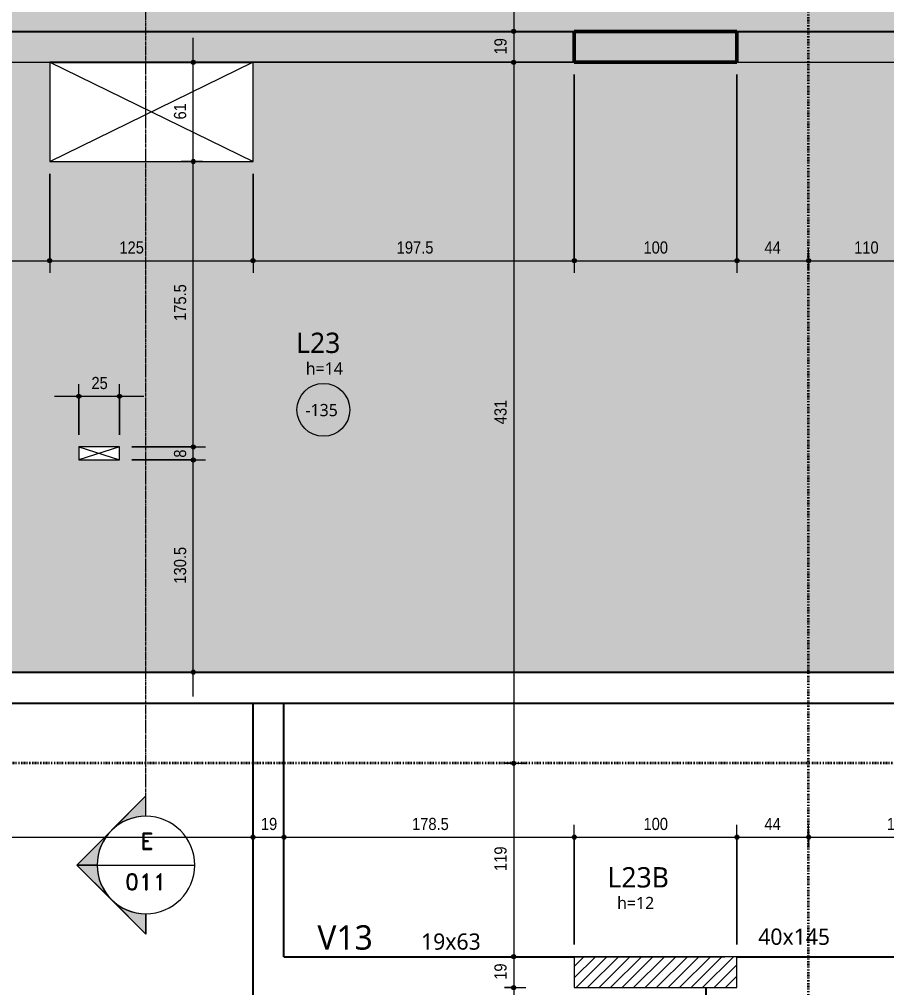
# Model space of a CAD drawing. Header units: centimetres. Extents: x -2136 to 34701, y -1430 to 84208.
# Drawn here: x 521 to 1054, y 86 to 681 of the extents above; entities that cross this region are included whole.
import ezdxf

# ---------------------------------------------------------------- set-up
doc = ezdxf.new("R2010")
doc.units = ezdxf.units.CM
doc.linetypes.add('Centro de 6 mm', pattern=[1.32, 0.6, -0.24, 0.24, -0.24])
doc.linetypes.add('Dash dot', pattern=[1.5875, 0.635, -0.47625, 0, -0.47625])
for name, color, linetype, lineweight in [('A-ANNO-DIMS', 7, 'Continuous', 9), ('A-ANNO-DIMS-50', 7, 'Continuous', 9), ('A-DETL-GENF', 7, 'Continuous', 18), ('A-DETL-THIN', 7, 'Continuous', 18), ('A-FLOR', 7, 'Continuous', 18), ('A-FLOR-IDEN', 7, 'Continuous', 9), ('G-ANNO-SYMB', 7, 'Continuous', 9), ('S-BEAM', 7, 'Continuous', 18), ('S-BEAM-IDEN', 7, 'Continuous', 9), ('S-COLS', 7, 'Continuous', 18), ('S-GRID', 7, 'Continuous', 9)]:
    doc.layers.add(name, color=color, linetype=linetype, lineweight=lineweight)
doc.styles.add('Fira Sans_2', font='FiraSans-Regular.ttf', dxfattribs={"width": 0.9, "height": 7.5})
doc.styles.add('Gadugi', font='gadugi.ttf', dxfattribs={"height": 15})
doc.styles.add('Gadugi_1', font='gadugi.ttf', dxfattribs={"height": 10})
doc.styles.add('Gadugi_3', font='gadugi.ttf', dxfattribs={"height": 7.5})
doc.styles.add('Gadugi_4', font='gadugi.ttf', dxfattribs={"height": 12.5})
doc.styles.add('RomanD', font='romand__.ttf', dxfattribs={"height": 10})
doc.dimstyles.new('PED_R80_1_5mm_ACIMA_As_ESQ__R00', dxfattribs={"dimscale": 30.48, "dimtxt": 10.229846, "dimasz": 0.328084, "dimexe": 0.246063, "dimexo": 0.246063, "dimgap": 0.049213, "dimtad": 1, "dimdec": 1, "dimrnd": 0.5, "dimdsep": 46, "dimtxsty": 'Fira Sans_2', "dimblk1": 'DOTSMALL', "dimblk2": 'DOTSMALL', "dimsah": 1, "dimcen": 0.09, "dimdle": 0.492126, "dimazin": 0, "dimtfac": 1, "dimtdec": 4, "dimtix": 1, "dimtmove": 0, "dimatfit": 3, "dimfxl": 1, "dimtvp": 1, "dimtolj": 1, "dimtzin": 0, "dimarcsym": 2})
doc.dimstyles.new('PED_R80_1_5mm_ACIMA_As_ESQ__R00_2', dxfattribs={"dimscale": 30.48, "dimtxt": 10.229846, "dimasz": 0.328084, "dimexe": 0.246063, "dimexo": 0.246063, "dimgap": 0.049213, "dimtad": 1, "dimdec": 1, "dimrnd": 0.5, "dimdsep": 46, "dimtxsty": 'Fira Sans_2', "dimblk1": 'DOTSMALL', "dimblk2": 'DOTSMALL', "dimsah": 1, "dimcen": 0.09, "dimdle": 0.492126, "dimazin": 0, "dimtfac": 1, "dimtdec": 4, "dimtix": 1, "dimtmove": 2, "dimatfit": 3, "dimfxl": 1, "dimtvp": 1, "dimtolj": 1, "dimtzin": 0, "dimarcsym": 2})
doc.dimstyles.new('PED_R80_1_5mm_ACIMA_As_ESQ__R00_3', dxfattribs={"dimscale": 30.48, "dimtxt": 10.229846, "dimasz": 0.328084, "dimexe": 0.246063, "dimexo": 0.246063, "dimgap": 0.049213, "dimtad": 1, "dimdec": 1, "dimrnd": 0.5, "dimdsep": 46, "dimtxsty": 'Fira Sans_2', "dimblk1": 'DOTSMALL', "dimblk2": 'DOTSMALL', "dimsah": 1, "dimcen": 0.09, "dimdle": 0.492126, "dimazin": 0, "dimtfac": 1, "dimtdec": 4, "dimtix": 1, "dimtmove": 0, "dimatfit": 3, "dimfxl": 1, "dimtvp": 1, "dimtolj": 1, "dimtzin": 0, "dimarcsym": 2})

# ---------------------------------------------------------------- blocks, each defined once
blk = doc.blocks.new('PED_TAG_LAJE_R01 - TÍTULO_ESPESSURA_REBAIXO-2413107-PL K 100 - FORMA DO 5º PAVIMENTO')
at = {"layer": 'A-FLOR-IDEN'}
blk.add_circle((-0.046, -0.667), 0.325, dxfattribs=at)
blk = doc.blocks.new('Corte - M_Cabeça do corte - Preenchida-2060824-PL K 100 - FORMA DO 5º PAVIMENTO')
at = {"layer": 'G-ANNO-SYMB'}
h = blk.add_hatch(color=256, dxfattribs=at)
edge = h.paths.add_edge_path(flags=0)
edge.add_line((-0.6, 0.849), (-0.6, 0.6))
edge.add_arc((-0.6, 0), 0.6, 90, 135)
edge.add_line((-1.024, 0.424), (-0.6, 0.849))
h = blk.add_hatch(color=256, dxfattribs=at)
edge = h.paths.add_edge_path(flags=0)
edge.add_line((-0.6, 0.849), (-0.176, 0.424))
edge.add_arc((-0.6, 0), 0.6, 45, 90)
edge.add_line((-0.6, 0.6), (-0.6, 0.849))
h = blk.add_hatch(color=256, dxfattribs=at)
edge = h.paths.add_edge_path(flags=0)
edge.add_line((-1.449, 0), (-1.024, 0.424))
edge.add_arc((-0.6, 0), 0.6, 135, 180)
edge.add_line((-1.2, 0), (-1.449, 0))
h = blk.add_hatch(color=256, dxfattribs=at)
edge = h.paths.add_edge_path(flags=0)
edge.add_line((0.249, 0), (0, 0))
edge.add_arc((-0.6, 0), 0.6, 360, 405)
edge.add_line((-0.176, 0.424), (0.249, 0))
for p, q in [((-0.6, 0.849), (-1.449, 0)), ((-0.6, 0.849), (-1.024, 0.424)), ((-0.6, 0.849), (0.249, 0)), ((-0.6, 0.6), (-0.6, 0.849)), ((-0.6, 0.849), (-0.6, 0.6)), ((-0.176, 0.424), (-0.6, 0.849)), ((-1.024, 0.424), (-1.449, 0)), ((0.249, 0), (-0.176, 0.424)), ((-1.449, 0), (-1.2, 0)), ((0, 0), (0.249, 0)), ((-1.2, 0), (-1.449, 0)), ((0, 0), (0.249, 0))]:
    blk.add_line(p, q, dxfattribs=at)
for start, end in [(360, 180), (90, 135), (45, 90), (135, 180), (360, 45), (180, 360)]:
    blk.add_arc((-0.6, 0), 0.6, start, end, dxfattribs=at)
blk = doc.blocks.new('DIMBLOCK125-PL K 100 - FORMA DO 5º PAVIMENTO')
at = {"layer": 'A-ANNO-DIMS-50', "true_color": 0x000032}
h = blk.add_hatch(color=178, dxfattribs=at)
edge = h.paths.add_edge_path(flags=0)
edge.add_arc((825.23, 937.75), 1.25, 0, 360)
h = blk.add_hatch(color=178, dxfattribs=at)
edge = h.paths.add_edge_path(flags=0)
edge.add_arc((825.23, 673.75), 1.25, 0, 360)
at = {"layer": 'A-ANNO-DIMS-50', "color": 178, "true_color": 0x000032}
for p, q in [((550, 937.75), (832.73, 937.75)), ((825.23, 937.75), (550, 937.75)), ((825.23, 937.75), (825.23, 673.75)), ((819.5, 673.75), (832.73, 673.75)), ((825.23, 673.75), (819.5, 673.75))]:
    blk.add_line(p, q, dxfattribs=at)
for centre in [(825.23, 937.75), (825.23, 673.75)]:
    blk.add_circle(centre, 1.25, dxfattribs=at)
at = {"layer": 'A-ANNO-DIMS-50', "color": 0, "insert": (813.35, 798.27), "char_height": 7.5, "width": 17.9416, "attachment_point": 1, "rotation": 90, "line_spacing_factor": 1.049215, "style": 'Fira Sans_2'}
blk.add_mtext('264', dxfattribs=at)
blk = doc.blocks.new('_DotSmall')
at = {"color": 0, "linetype": 'ByBlock', "const_width": 0.5}
blk.add_lwpolyline([(-0.0625, 0, 1), (0.0625, 0, 1)], format="xyb", close=True, dxfattribs=at)
blk = doc.blocks.new('DIMBLOCK126-PL K 100 - FORMA DO 5º PAVIMENTO')
at = {"layer": 'A-ANNO-DIMS-50', "true_color": 0x000032}
h = blk.add_hatch(color=178, dxfattribs=at)
edge = h.paths.add_edge_path(flags=0)
edge.add_arc((825.23, 673.75), 1.25, 0, 360)
h = blk.add_hatch(color=178, dxfattribs=at)
edge = h.paths.add_edge_path(flags=0)
edge.add_arc((825.23, 654.75), 1.25, 0, 360)
at = {"layer": 'A-ANNO-DIMS-50', "color": 178, "true_color": 0x000032}
for p, q in [((819.5, 673.75), (832.73, 673.75)), ((825.23, 673.75), (819.5, 673.75)), ((825.23, 673.75), (825.23, 654.75)), ((819.5, 654.75), (832.73, 654.75)), ((825.23, 654.75), (819.5, 654.75))]:
    blk.add_line(p, q, dxfattribs=at)
for centre in [(825.23, 673.75), (825.23, 654.75)]:
    blk.add_circle(centre, 1.25, dxfattribs=at)
at = {"layer": 'A-ANNO-DIMS-50', "color": 0, "insert": (813.35, 659.59), "char_height": 7.5, "width": 11.1741, "attachment_point": 1, "rotation": 90, "line_spacing_factor": 1.049215, "style": 'Fira Sans_2'}
blk.add_mtext('19', dxfattribs=at)
blk = doc.blocks.new('DIMBLOCK127-PL K 100 - FORMA DO 5º PAVIMENTO')
at = {"layer": 'A-ANNO-DIMS-50', "true_color": 0x000032}
h = blk.add_hatch(color=178, dxfattribs=at)
edge = h.paths.add_edge_path(flags=0)
edge.add_arc((825.23, 654.75), 1.25, 0, 360)
h = blk.add_hatch(color=178, dxfattribs=at)
edge = h.paths.add_edge_path(flags=0)
edge.add_arc((825.23, 223.75), 1.25, 0, 360)
at = {"layer": 'A-ANNO-DIMS-50', "color": 178, "true_color": 0x000032}
for p, q in [((819.5, 654.75), (832.73, 654.75)), ((825.23, 654.75), (819.5, 654.75)), ((825.23, 654.75), (825.23, 223.75)), ((819.5, 223.75), (832.73, 223.75)), ((825.23, 223.75), (819.5, 223.75))]:
    blk.add_line(p, q, dxfattribs=at)
for centre in [(825.23, 654.75), (825.23, 223.75)]:
    blk.add_circle(centre, 1.25, dxfattribs=at)
at = {"layer": 'A-ANNO-DIMS-50', "color": 0, "insert": (813.35, 432.17), "char_height": 7.5, "width": 16.9973, "attachment_point": 1, "rotation": 90, "line_spacing_factor": 1.049215, "style": 'Fira Sans_2'}
blk.add_mtext('431', dxfattribs=at)
blk = doc.blocks.new('DIMBLOCK128-PL K 100 - FORMA DO 5º PAVIMENTO')
at = {"layer": 'A-ANNO-DIMS-50', "true_color": 0x000032}
h = blk.add_hatch(color=178, dxfattribs=at)
edge = h.paths.add_edge_path(flags=0)
edge.add_arc((825.23, 223.75), 1.25, 0, 360)
h = blk.add_hatch(color=178, dxfattribs=at)
edge = h.paths.add_edge_path(flags=0)
edge.add_arc((825.23, 104.75), 1.25, 0, 360)
at = {"layer": 'A-ANNO-DIMS-50', "color": 178, "true_color": 0x000032}
for p, q in [((819.5, 223.75), (832.73, 223.75)), ((825.23, 223.75), (819.5, 223.75)), ((825.23, 223.75), (825.23, 104.75)), ((955, 104.75), (817.73, 104.75)), ((825.23, 104.75), (955, 104.75))]:
    blk.add_line(p, q, dxfattribs=at)
for centre in [(825.23, 223.75), (825.23, 104.75)]:
    blk.add_circle(centre, 1.25, dxfattribs=at)
at = {"layer": 'A-ANNO-DIMS-50', "color": 0, "insert": (813.35, 157.5), "char_height": 7.5, "width": 16.2104, "attachment_point": 1, "rotation": 90, "line_spacing_factor": 1.049215, "style": 'Fira Sans_2'}
blk.add_mtext('119', dxfattribs=at)
blk = doc.blocks.new('DIMBLOCK129-PL K 100 - FORMA DO 5º PAVIMENTO')
at = {"layer": 'A-ANNO-DIMS-50', "true_color": 0x000032}
h = blk.add_hatch(color=178, dxfattribs=at)
edge = h.paths.add_edge_path(flags=0)
edge.add_arc((825.23, 104.75), 1.25, 0, 360)
h = blk.add_hatch(color=178, dxfattribs=at)
edge = h.paths.add_edge_path(flags=0)
edge.add_arc((825.23, 85.75), 1.25, 0, 360)
at = {"layer": 'A-ANNO-DIMS-50', "color": 178, "true_color": 0x000032}
for p, q in [((955, 104.75), (817.73, 104.75)), ((825.23, 104.75), (825.23, 85.75)), ((825.23, 104.75), (955, 104.75)), ((819.5, 85.75), (832.73, 85.75)), ((825.23, 85.75), (819.5, 85.75))]:
    blk.add_line(p, q, dxfattribs=at)
for centre in [(825.23, 104.75), (825.23, 85.75)]:
    blk.add_circle(centre, 1.25, dxfattribs=at)
at = {"layer": 'A-ANNO-DIMS-50', "color": 0, "insert": (813.35, 90.59), "char_height": 7.5, "width": 11.1741, "attachment_point": 1, "rotation": 90, "line_spacing_factor": 1.049215, "style": 'Fira Sans_2'}
blk.add_mtext('19', dxfattribs=at)
blk = doc.blocks.new('DIMBLOCK130-PL K 100 - FORMA DO 5º PAVIMENTO')
at = {"layer": 'A-ANNO-DIMS-50', "true_color": 0x000032}
h = blk.add_hatch(color=178, dxfattribs=at)
edge = h.paths.add_edge_path(flags=0)
edge.add_arc((825.23, 85.75), 1.25, 0, 360)
h = blk.add_hatch(color=178, dxfattribs=at)
edge = h.paths.add_edge_path(flags=0)
edge.add_arc((825.23, 64.75), 1.25, 0, 360)
at = {"layer": 'A-ANNO-DIMS-50', "color": 178, "true_color": 0x000032}
for p, q in [((819.5, 85.75), (832.73, 85.75)), ((825.23, 85.75), (819.5, 85.75)), ((825.23, 85.75), (825.23, 64.75)), ((976, 64.75), (817.73, 64.75)), ((825.23, 64.75), (976, 64.75))]:
    blk.add_line(p, q, dxfattribs=at)
for centre in [(825.23, 85.75), (825.23, 64.75)]:
    blk.add_circle(centre, 1.25, dxfattribs=at)
at = {"layer": 'A-ANNO-DIMS-50', "color": 0, "insert": (813.35, 70.79), "char_height": 7.5, "width": 10.702, "attachment_point": 1, "rotation": 90, "line_spacing_factor": 1.049215, "style": 'Fira Sans_2'}
blk.add_mtext('21', dxfattribs=at)
blk = doc.blocks.new('DIMBLOCK374-PL K 100 - FORMA DO 5º PAVIMENTO')
at = {"layer": 'A-ANNO-DIMS-50', "true_color": 0x000032}
h = blk.add_hatch(color=178, dxfattribs=at)
edge = h.paths.add_edge_path(flags=0)
edge.add_arc((295, 178.28), 1.25, 0, 360)
h = blk.add_hatch(color=178, dxfattribs=at)
edge = h.paths.add_edge_path(flags=0)
edge.add_arc((665, 178.28), 1.25, 0, 360)
at = {"layer": 'A-ANNO-DIMS-50', "color": 178, "true_color": 0x000032}
for p, q in [((295, 172.55), (295, 185.78)), ((665, 172.55), (665, 185.78)), ((295, 178.28), (665, 178.28)), ((295, 178.28), (295, 172.55)), ((665, 178.28), (665, 172.55))]:
    blk.add_line(p, q, dxfattribs=at)
for centre in [(295, 178.28), (665, 178.28)]:
    blk.add_circle(centre, 1.25, dxfattribs=at)
at = {"layer": 'A-ANNO-DIMS-50', "color": 0, "insert": (472.72, 190.16), "char_height": 7.5, "width": 17.4694, "attachment_point": 1, "line_spacing_factor": 1.049215, "style": 'Fira Sans_2'}
blk.add_mtext('370', dxfattribs=at)
blk = doc.blocks.new('DIMBLOCK375-PL K 100 - FORMA DO 5º PAVIMENTO')
at = {"layer": 'A-ANNO-DIMS-50', "true_color": 0x000032}
h = blk.add_hatch(color=178, dxfattribs=at)
edge = h.paths.add_edge_path(flags=0)
edge.add_arc((665, 178.28), 1.25, 0, 360)
h = blk.add_hatch(color=178, dxfattribs=at)
edge = h.paths.add_edge_path(flags=0)
edge.add_arc((684, 178.28), 1.25, 0, 360)
at = {"layer": 'A-ANNO-DIMS-50', "color": 178, "true_color": 0x000032}
for p, q in [((665, 172.55), (665, 185.78)), ((684, 172.55), (684, 185.78)), ((665, 178.28), (684, 178.28)), ((665, 178.28), (665, 172.55)), ((684, 178.28), (684, 172.55))]:
    blk.add_line(p, q, dxfattribs=at)
for centre in [(665, 178.28), (684, 178.28)]:
    blk.add_circle(centre, 1.25, dxfattribs=at)
at = {"layer": 'A-ANNO-DIMS-50', "color": 0, "insert": (669.84, 190.16), "char_height": 7.5, "width": 11.1741, "attachment_point": 1, "line_spacing_factor": 1.049215, "style": 'Fira Sans_2'}
blk.add_mtext('19', dxfattribs=at)
blk = doc.blocks.new('DIMBLOCK376-PL K 100 - FORMA DO 5º PAVIMENTO')
at = {"layer": 'A-ANNO-DIMS-50', "true_color": 0x000032}
h = blk.add_hatch(color=178, dxfattribs=at)
edge = h.paths.add_edge_path(flags=0)
edge.add_arc((684, 178.28), 1.25, 0, 360)
h = blk.add_hatch(color=178, dxfattribs=at)
edge = h.paths.add_edge_path(flags=0)
edge.add_arc((862.5, 178.28), 1.25, 0, 360)
at = {"layer": 'A-ANNO-DIMS-50', "color": 178, "true_color": 0x000032}
for p, q in [((684, 172.55), (684, 185.78)), ((862.5, 112.25), (862.5, 185.78)), ((684, 178.28), (862.5, 178.28)), ((684, 178.28), (684, 172.55)), ((862.5, 178.28), (862.5, 112.25))]:
    blk.add_line(p, q, dxfattribs=at)
for centre in [(684, 178.28), (862.5, 178.28)]:
    blk.add_circle(centre, 1.25, dxfattribs=at)
at = {"layer": 'A-ANNO-DIMS-50', "color": 0, "insert": (762.76, 190.16), "char_height": 7.5, "width": 25.1812, "attachment_point": 1, "line_spacing_factor": 1.049215, "style": 'Fira Sans_2'}
blk.add_mtext('178.5', dxfattribs=at)
blk = doc.blocks.new('DIMBLOCK377-PL K 100 - FORMA DO 5º PAVIMENTO')
at = {"layer": 'A-ANNO-DIMS-50', "true_color": 0x000032}
h = blk.add_hatch(color=178, dxfattribs=at)
edge = h.paths.add_edge_path(flags=0)
edge.add_arc((862.5, 178.28), 1.25, 0, 360)
h = blk.add_hatch(color=178, dxfattribs=at)
edge = h.paths.add_edge_path(flags=0)
edge.add_arc((962.5, 178.28), 1.25, 0, 360)
at = {"layer": 'A-ANNO-DIMS-50', "color": 178, "true_color": 0x000032}
for p, q in [((862.5, 112.25), (862.5, 185.78)), ((962.5, 112.25), (962.5, 185.78)), ((862.5, 178.28), (962.5, 178.28)), ((862.5, 178.28), (862.5, 112.25)), ((962.5, 178.28), (962.5, 112.25))]:
    blk.add_line(p, q, dxfattribs=at)
for centre in [(862.5, 178.28), (962.5, 178.28)]:
    blk.add_circle(centre, 1.25, dxfattribs=at)
at = {"layer": 'A-ANNO-DIMS-50', "color": 0, "insert": (905.02, 190.16), "char_height": 7.5, "width": 17.9416, "attachment_point": 1, "line_spacing_factor": 1.049215, "style": 'Fira Sans_2'}
blk.add_mtext('100', dxfattribs=at)
blk = doc.blocks.new('DIMBLOCK378-PL K 100 - FORMA DO 5º PAVIMENTO')
at = {"layer": 'A-ANNO-DIMS-50', "true_color": 0x000032}
h = blk.add_hatch(color=178, dxfattribs=at)
edge = h.paths.add_edge_path(flags=0)
edge.add_arc((962.5, 178.28), 1.25, 0, 360)
h = blk.add_hatch(color=178, dxfattribs=at)
edge = h.paths.add_edge_path(flags=0)
edge.add_arc((1006.5, 178.28), 1.25, 0, 360)
at = {"layer": 'A-ANNO-DIMS-50', "color": 178, "true_color": 0x000032}
for p, q in [((962.5, 112.25), (962.5, 185.78)), ((1006.5, 172.55), (1006.5, 185.78)), ((962.5, 178.28), (1006.5, 178.28)), ((962.5, 178.28), (962.5, 112.25)), ((1006.5, 178.28), (1006.5, 172.55))]:
    blk.add_line(p, q, dxfattribs=at)
for centre in [(962.5, 178.28), (1006.5, 178.28)]:
    blk.add_circle(centre, 1.25, dxfattribs=at)
at = {"layer": 'A-ANNO-DIMS-50', "color": 0, "insert": (979.39, 190.16), "char_height": 7.5, "width": 12.2758, "attachment_point": 1, "line_spacing_factor": 1.049215, "style": 'Fira Sans_2'}
blk.add_mtext('44', dxfattribs=at)
blk = doc.blocks.new('DIMBLOCK379-PL K 100 - FORMA DO 5º PAVIMENTO')
at = {"layer": 'A-ANNO-DIMS-50', "true_color": 0x000032}
h = blk.add_hatch(color=178, dxfattribs=at)
edge = h.paths.add_edge_path(flags=0)
edge.add_arc((1006.5, 178.28), 1.25, 0, 360)
h = blk.add_hatch(color=178, dxfattribs=at)
edge = h.paths.add_edge_path(flags=0)
edge.add_arc((1116.5, 178.28), 1.25, 0, 360)
at = {"layer": 'A-ANNO-DIMS-50', "color": 178, "true_color": 0x000032}
for p, q in [((1006.5, 172.55), (1006.5, 185.78)), ((1116.5, 172.55), (1116.5, 185.78)), ((1006.5, 178.28), (1116.5, 178.28)), ((1006.5, 178.28), (1006.5, 172.55)), ((1116.5, 178.28), (1116.5, 172.55))]:
    blk.add_line(p, q, dxfattribs=at)
for centre in [(1006.5, 178.28), (1116.5, 178.28)]:
    blk.add_circle(centre, 1.25, dxfattribs=at)
at = {"layer": 'A-ANNO-DIMS-50', "color": 0, "insert": (1054.61, 190.16), "char_height": 7.5, "width": 16.5251, "attachment_point": 1, "line_spacing_factor": 1.049215, "style": 'Fira Sans_2'}
blk.add_mtext('110', dxfattribs=at)
blk = doc.blocks.new('DIMBLOCK399-PL K 100 - FORMA DO 5º PAVIMENTO')
at = {"layer": 'A-ANNO-DIMS-50', "true_color": 0x000032}
h = blk.add_hatch(color=178, dxfattribs=at)
edge = h.paths.add_edge_path(flags=0)
edge.add_arc((330, 532.76), 1.25, 0, 360)
h = blk.add_hatch(color=178, dxfattribs=at)
edge = h.paths.add_edge_path(flags=0)
edge.add_arc((540, 532.76), 1.25, 0, 360)
at = {"layer": 'A-ANNO-DIMS-50', "color": 178, "true_color": 0x000032}
for p, q in [((540, 586.25), (540, 525.26)), ((540, 532.76), (540, 586.25)), ((330, 527.02), (330, 540.26)), ((315, 532.76), (540, 532.76)), ((330, 532.76), (330, 527.02))]:
    blk.add_line(p, q, dxfattribs=at)
for centre in [(330, 532.76), (540, 532.76)]:
    blk.add_circle(centre, 1.25, dxfattribs=at)
at = {"layer": 'A-ANNO-DIMS-50', "color": 0, "insert": (427.85, 529.09), "char_height": 7.5, "width": 17.1547, "attachment_point": 1, "line_spacing_factor": 1.049215, "style": 'Fira Sans_2'}
blk.add_mtext('210', dxfattribs=at)
blk = doc.blocks.new('DIMBLOCK400-PL K 100 - FORMA DO 5º PAVIMENTO')
at = {"layer": 'A-ANNO-DIMS-50', "true_color": 0x000032}
h = blk.add_hatch(color=178, dxfattribs=at)
edge = h.paths.add_edge_path(flags=0)
edge.add_arc((540, 532.76), 1.25, 0, 360)
h = blk.add_hatch(color=178, dxfattribs=at)
edge = h.paths.add_edge_path(flags=0)
edge.add_arc((665, 532.76), 1.25, 0, 360)
at = {"layer": 'A-ANNO-DIMS-50', "color": 178, "true_color": 0x000032}
for p, q in [((540, 586.25), (540, 525.26)), ((540, 532.76), (540, 586.25)), ((665, 586.25), (665, 525.26)), ((665, 532.76), (665, 586.25)), ((540, 532.76), (665, 532.76))]:
    blk.add_line(p, q, dxfattribs=at)
for centre in [(540, 532.76), (665, 532.76)]:
    blk.add_circle(centre, 1.25, dxfattribs=at)
at = {"layer": 'A-ANNO-DIMS-50', "color": 0, "insert": (582.87, 544.64), "char_height": 7.5, "width": 16.5251, "attachment_point": 1, "line_spacing_factor": 1.049215, "style": 'Fira Sans_2'}
blk.add_mtext('125', dxfattribs=at)
blk = doc.blocks.new('DIMBLOCK401-PL K 100 - FORMA DO 5º PAVIMENTO')
at = {"layer": 'A-ANNO-DIMS-50', "true_color": 0x000032}
h = blk.add_hatch(color=178, dxfattribs=at)
edge = h.paths.add_edge_path(flags=0)
edge.add_arc((665, 532.76), 1.25, 0, 360)
h = blk.add_hatch(color=178, dxfattribs=at)
edge = h.paths.add_edge_path(flags=0)
edge.add_arc((862.5, 532.76), 1.25, 0, 360)
at = {"layer": 'A-ANNO-DIMS-50', "color": 178, "true_color": 0x000032}
for p, q in [((862.5, 647.25), (862.5, 525.26)), ((862.5, 532.76), (862.5, 647.25)), ((665, 586.25), (665, 525.26)), ((665, 532.76), (665, 586.25)), ((665, 532.76), (862.5, 532.76))]:
    blk.add_line(p, q, dxfattribs=at)
for centre in [(665, 532.76), (862.5, 532.76)]:
    blk.add_circle(centre, 1.25, dxfattribs=at)
at = {"layer": 'A-ANNO-DIMS-50', "color": 0, "insert": (753.32, 544.64), "char_height": 7.5, "width": 25.0238, "attachment_point": 1, "line_spacing_factor": 1.049215, "style": 'Fira Sans_2'}
blk.add_mtext('197.5', dxfattribs=at)
blk = doc.blocks.new('DIMBLOCK402-PL K 100 - FORMA DO 5º PAVIMENTO')
at = {"layer": 'A-ANNO-DIMS-50', "true_color": 0x000032}
h = blk.add_hatch(color=178, dxfattribs=at)
edge = h.paths.add_edge_path(flags=0)
edge.add_arc((862.5, 532.76), 1.25, 0, 360)
h = blk.add_hatch(color=178, dxfattribs=at)
edge = h.paths.add_edge_path(flags=0)
edge.add_arc((962.5, 532.76), 1.25, 0, 360)
at = {"layer": 'A-ANNO-DIMS-50', "color": 178, "true_color": 0x000032}
for p, q in [((862.5, 647.25), (862.5, 525.26)), ((862.5, 532.76), (862.5, 647.25)), ((962.5, 647.25), (962.5, 525.26)), ((962.5, 532.76), (962.5, 647.25)), ((862.5, 532.76), (962.5, 532.76))]:
    blk.add_line(p, q, dxfattribs=at)
for centre in [(862.5, 532.76), (962.5, 532.76)]:
    blk.add_circle(centre, 1.25, dxfattribs=at)
at = {"layer": 'A-ANNO-DIMS-50', "color": 0, "insert": (905.02, 544.64), "char_height": 7.5, "width": 17.9416, "attachment_point": 1, "line_spacing_factor": 1.049215, "style": 'Fira Sans_2'}
blk.add_mtext('100', dxfattribs=at)
blk = doc.blocks.new('DIMBLOCK403-PL K 100 - FORMA DO 5º PAVIMENTO')
at = {"layer": 'A-ANNO-DIMS-50', "true_color": 0x000032}
h = blk.add_hatch(color=178, dxfattribs=at)
edge = h.paths.add_edge_path(flags=0)
edge.add_arc((962.5, 532.76), 1.25, 0, 360)
h = blk.add_hatch(color=178, dxfattribs=at)
edge = h.paths.add_edge_path(flags=0)
edge.add_arc((1006.5, 532.76), 1.25, 0, 360)
at = {"layer": 'A-ANNO-DIMS-50', "color": 178, "true_color": 0x000032}
for p, q in [((962.5, 647.25), (962.5, 525.26)), ((962.5, 532.76), (962.5, 647.25)), ((1006.5, 527.02), (1006.5, 540.26)), ((962.5, 532.76), (1006.5, 532.76)), ((1006.5, 532.76), (1006.5, 527.02))]:
    blk.add_line(p, q, dxfattribs=at)
for centre in [(962.5, 532.76), (1006.5, 532.76)]:
    blk.add_circle(centre, 1.25, dxfattribs=at)
at = {"layer": 'A-ANNO-DIMS-50', "color": 0, "insert": (979.39, 544.64), "char_height": 7.5, "width": 12.2758, "attachment_point": 1, "line_spacing_factor": 1.049215, "style": 'Fira Sans_2'}
blk.add_mtext('44', dxfattribs=at)
blk = doc.blocks.new('DIMBLOCK404-PL K 100 - FORMA DO 5º PAVIMENTO')
at = {"layer": 'A-ANNO-DIMS-50', "true_color": 0x000032}
h = blk.add_hatch(color=178, dxfattribs=at)
edge = h.paths.add_edge_path(flags=0)
edge.add_arc((1006.5, 532.76), 1.25, 0, 360)
h = blk.add_hatch(color=178, dxfattribs=at)
edge = h.paths.add_edge_path(flags=0)
edge.add_arc((1116.5, 532.76), 1.25, 0, 360)
at = {"layer": 'A-ANNO-DIMS-50', "color": 178, "true_color": 0x000032}
for p, q in [((1006.5, 527.02), (1006.5, 540.26)), ((1116.5, 527.02), (1116.5, 540.26)), ((1006.5, 532.76), (1116.5, 532.76)), ((1006.5, 532.76), (1006.5, 527.02)), ((1116.5, 532.76), (1116.5, 527.02))]:
    blk.add_line(p, q, dxfattribs=at)
for centre in [(1006.5, 532.76), (1116.5, 532.76)]:
    blk.add_circle(centre, 1.25, dxfattribs=at)
at = {"layer": 'A-ANNO-DIMS-50', "color": 0, "insert": (1034.53, 544.64), "char_height": 7.5, "width": 16.5251, "attachment_point": 1, "line_spacing_factor": 1.049215, "style": 'Fira Sans_2'}
blk.add_mtext('110', dxfattribs=at)
blk = doc.blocks.new('DIMBLOCK486-PL K 100 - FORMA DO 5º PAVIMENTO')
at = {"layer": 'A-ANNO-DIMS-50', "true_color": 0x000032}
h = blk.add_hatch(color=178, dxfattribs=at)
edge = h.paths.add_edge_path(flags=0)
edge.add_arc((628.28, 410.27), 1.25, 0, 360)
h = blk.add_hatch(color=178, dxfattribs=at)
edge = h.paths.add_edge_path(flags=0)
edge.add_arc((628.28, 279.75), 1.25, 0, 360)
at = {"layer": 'A-ANNO-DIMS-50', "color": 178, "true_color": 0x000032}
for p, q in [((590.44, 410.27), (635.78, 410.27)), ((628.28, 410.27), (590.44, 410.27)), ((628.28, 264.75), (628.28, 410.27)), ((634.02, 279.75), (620.78, 279.75)), ((628.28, 279.75), (634.02, 279.75))]:
    blk.add_line(p, q, dxfattribs=at)
for centre in [(628.28, 410.27), (628.28, 279.75)]:
    blk.add_circle(centre, 1.25, dxfattribs=at)
at = {"layer": 'A-ANNO-DIMS-50', "color": 0, "insert": (616.4, 334.19), "char_height": 7.5, "width": 25.9681, "attachment_point": 1, "rotation": 90, "line_spacing_factor": 1.049215, "style": 'Fira Sans_2'}
blk.add_mtext('130.5', dxfattribs=at)
blk = doc.blocks.new('DIMBLOCK487-PL K 100 - FORMA DO 5º PAVIMENTO')
at = {"layer": 'A-ANNO-DIMS-50', "true_color": 0x000032}
h = blk.add_hatch(color=178, dxfattribs=at)
edge = h.paths.add_edge_path(flags=0)
edge.add_arc((628.28, 418.27), 1.25, 0, 360)
h = blk.add_hatch(color=178, dxfattribs=at)
edge = h.paths.add_edge_path(flags=0)
edge.add_arc((628.28, 410.27), 1.25, 0, 360)
at = {"layer": 'A-ANNO-DIMS-50', "color": 178, "true_color": 0x000032}
for p, q in [((590.44, 418.27), (635.78, 418.27)), ((628.28, 418.27), (590.44, 418.27)), ((628.28, 410.27), (628.28, 418.27)), ((590.44, 410.27), (635.78, 410.27)), ((628.28, 410.27), (590.44, 410.27))]:
    blk.add_line(p, q, dxfattribs=at)
for centre in [(628.28, 418.27), (628.28, 410.27)]:
    blk.add_circle(centre, 1.25, dxfattribs=at)
at = {"layer": 'A-ANNO-DIMS-50', "color": 0, "insert": (616.4, 411.64), "char_height": 7.5, "width": 6.2953, "attachment_point": 1, "rotation": 90, "line_spacing_factor": 1.049215, "style": 'Fira Sans_2'}
blk.add_mtext('8', dxfattribs=at)
blk = doc.blocks.new('DIMBLOCK488-PL K 100 - FORMA DO 5º PAVIMENTO')
at = {"layer": 'A-ANNO-DIMS-50', "true_color": 0x000032}
h = blk.add_hatch(color=178, dxfattribs=at)
edge = h.paths.add_edge_path(flags=0)
edge.add_arc((628.28, 593.75), 1.25, 0, 360)
h = blk.add_hatch(color=178, dxfattribs=at)
edge = h.paths.add_edge_path(flags=0)
edge.add_arc((628.28, 418.27), 1.25, 0, 360)
at = {"layer": 'A-ANNO-DIMS-50', "color": 178, "true_color": 0x000032}
for p, q in [((634.02, 593.75), (620.78, 593.75)), ((628.28, 418.27), (628.28, 593.75)), ((628.28, 593.75), (634.02, 593.75)), ((590.44, 418.27), (635.78, 418.27)), ((628.28, 418.27), (590.44, 418.27))]:
    blk.add_line(p, q, dxfattribs=at)
for centre in [(628.28, 593.75), (628.28, 418.27)]:
    blk.add_circle(centre, 1.25, dxfattribs=at)
at = {"layer": 'A-ANNO-DIMS-50', "color": 0, "insert": (616.4, 495.72), "char_height": 7.5, "width": 24.709, "attachment_point": 1, "rotation": 90, "line_spacing_factor": 1.049215, "style": 'Fira Sans_2'}
blk.add_mtext('175.5', dxfattribs=at)
blk = doc.blocks.new('DIMBLOCK489-PL K 100 - FORMA DO 5º PAVIMENTO')
at = {"layer": 'A-ANNO-DIMS-50', "true_color": 0x000032}
h = blk.add_hatch(color=178, dxfattribs=at)
edge = h.paths.add_edge_path(flags=0)
edge.add_arc((628.28, 654.75), 1.25, 0, 360)
h = blk.add_hatch(color=178, dxfattribs=at)
edge = h.paths.add_edge_path(flags=0)
edge.add_arc((628.28, 593.75), 1.25, 0, 360)
at = {"layer": 'A-ANNO-DIMS-50', "color": 178, "true_color": 0x000032}
for p, q in [((628.28, 593.75), (628.28, 669.75)), ((955, 654.75), (620.78, 654.75)), ((628.28, 654.75), (955, 654.75)), ((634.02, 593.75), (620.78, 593.75)), ((628.28, 593.75), (634.02, 593.75))]:
    blk.add_line(p, q, dxfattribs=at)
for centre in [(628.28, 654.75), (628.28, 593.75)]:
    blk.add_circle(centre, 1.25, dxfattribs=at)
at = {"layer": 'A-ANNO-DIMS-50', "color": 0, "insert": (616.4, 619.6), "char_height": 7.5, "width": 11.1741, "attachment_point": 1, "rotation": 90, "line_spacing_factor": 1.049215, "style": 'Fira Sans_2'}
blk.add_mtext('61', dxfattribs=at)
blk = doc.blocks.new('DIMBLOCK490-PL K 100 - FORMA DO 5º PAVIMENTO')
at = {"layer": 'A-ANNO-DIMS-50', "true_color": 0x000032}
h = blk.add_hatch(color=178, dxfattribs=at)
edge = h.paths.add_edge_path(flags=0)
edge.add_arc((557.94, 449.43), 1.25, 0, 360)
h = blk.add_hatch(color=178, dxfattribs=at)
edge = h.paths.add_edge_path(flags=0)
edge.add_arc((582.94, 449.43), 1.25, 0, 360)
at = {"layer": 'A-ANNO-DIMS-50', "color": 178, "true_color": 0x000032}
for p, q in [((557.94, 425.77), (557.94, 456.93)), ((582.94, 425.77), (582.94, 456.93)), ((542.94, 449.43), (597.94, 449.43)), ((557.94, 449.43), (557.94, 425.77)), ((582.94, 449.43), (582.94, 425.77))]:
    blk.add_line(p, q, dxfattribs=at)
for centre in [(557.94, 449.43), (582.94, 449.43)]:
    blk.add_circle(centre, 1.25, dxfattribs=at)
at = {"layer": 'A-ANNO-DIMS-50', "color": 0, "insert": (565.66, 461.31), "char_height": 7.5, "width": 11.4889, "attachment_point": 1, "line_spacing_factor": 1.049215, "style": 'Fira Sans_2'}
blk.add_mtext('25', dxfattribs=at)

msp = doc.modelspace()

# ---------------------------------------------------------------- hatches: boundary and pattern name
at = {"layer": 'A-DETL-GENF', "true_color": 0x808080}
h = msp.add_hatch(dxfattribs=at)
h.set_pattern_fill('FP_1', color=8, style=0, pattern_type=2)
h.set_pattern_definition([(45, (0, 0), (-3.535534, 3.535534), [])])
h.paths.add_polyline_path([(862.5, 85.75), (962.5, 85.75), (962.5, 104.75), (862.5, 104.75)], flags=0)
at = {"layer": 'A-FLOR', "true_color": 0xfcd5b4}
h = msp.add_hatch(color=254, dxfattribs=at)
h.paths.add_polyline_path([(1076.55, 673.75), (1116.5, 673.75), (1116.5, 684.75), (1276.5, 684.75), (1276.5, 679.75), (1711.5, 679.75), (1711.5, 673.75), (1788.5, 673.75), (1788.5, 827.75), (1739.48, 827.75), (1739.19, 822.54), (1737.38, 811.51), (1734.37, 800.66), (1730.2, 790.2), (1724.92, 780.25), (1718.61, 770.93), (1711.31, 762.34), (1703.14, 754.6), (1693.94, 747.65), (1684.53, 741.98), (1674.31, 737.25), (1663.63, 733.66), (1652.64, 731.24), (1641.04, 730.02), (1630.18, 730.02), (1618.99, 731.24), (1607.99, 733.66), (1597.32, 737.25), (1587.1, 741.98), (1577.45, 747.79), (1568.48, 754.6), (1560.31, 762.34), (1553.02, 770.93), (1546.7, 780.25), (1541.42, 790.2), (1537.26, 800.66), (1534.24, 811.51), (1532.42, 822.62), (1532.14, 827.75), (-506.82, 827.75), (-513.31, 821.01), (-524.39, 811.3), (-536.25, 802.56), (-548.81, 794.86), (-561.98, 788.25), (-575.66, 782.77), (-589.76, 778.47), (-604.16, 775.38), (-618.78, 773.52), (-633.5, 772.91), (-648.22, 773.54), (-662.84, 775.41), (-677.24, 778.51), (-691.33, 782.83), (-705, 788.31), (-718.56, 795.18), (-730.72, 802.65), (-742.57, 811.4), (-753.65, 821.12), (-760.02, 827.75), (-1787.5, 827.75), (-1787.5, 673.75), (-1662, 673.75), (-1662, 679.75), (-1383.5, 679.75), (-1383.5, 684.75), (-1115.5, 684.75), (-1115.5, 673.75), (962.5, 673.75)], flags=0)
h.paths.add_polyline_path([(1630.58, 744.02), (1641.44, 744.06), (1651.44, 745.23), (1661.62, 747.65), (1671.46, 751.23), (1680.81, 755.92), (1689.56, 761.67), (1697.57, 768.4), (1704.76, 776.01), (1711.01, 784.41), (1716.24, 793.47), (1720.38, 803.08), (1723.39, 813.11), (1725.2, 823.42), (1725.46, 827.75), (1546.17, 827.75), (1546.42, 823.42), (1548.24, 813.11), (1551.4, 802.71), (1555.38, 793.47), (1560.62, 784.41), (1566.87, 776.01), (1574.13, 768.34), (1582.07, 761.67), (1590.81, 755.92), (1600.16, 751.23), (1610, 747.65), (1620.18, 745.23), (1630.18, 744.06)], flags=0)
h.paths.add_polyline_path([(-633.42, 786.91), (-619.47, 787.51), (-605.63, 789.34), (-592.01, 792.36), (-578.7, 796.55), (-565.8, 801.9), (-553.42, 808.34), (-541.5, 815.95), (-530.57, 824.34), (-526.85, 827.75), (-739.93, 827.69), (-736.26, 824.34), (-725.19, 815.84), (-713.42, 808.34), (-701.04, 801.9), (-688.14, 796.55), (-674.83, 792.36), (-661.2, 789.34), (-647.36, 787.51), (-633.5, 786.91)], flags=0)
at = {"layer": 'A-FLOR', "true_color": 0xb4bee6}
h = msp.add_hatch(color=9, dxfattribs=at)
h.paths.add_polyline_path([(871.39, 279.75), (1116.5, 279.75), (1116.5, 654.75), (665, 654.75), (665, 593.75), (540, 593.75), (540, 654.75), (330, 654.75), (330, 390.25), (314.99, 390.25), (314.99, 370.23), (295, 370.23), (295, 279.75), (461.08, 279.75)], flags=0)
h.paths.add_polyline_path([(582.94, 410.27), (557.94, 410.27), (557.94, 418.27), (582.94, 418.27)], flags=0)
at = {"layer": 'S-BEAM', "true_color": 0xfcd5b4}
for points in [[(665, 654.75), (862.5, 654.75), (862.5, 673.75), (330, 673.75), (330, 654.75), (540, 654.75)], [(1076.55, 654.75), (1116.5, 654.75), (1116.5, 673.75), (962.5, 673.75), (962.5, 654.75)]]:
    msp.add_hatch(color=254, dxfattribs=at).paths.add_polyline_path(points, flags=0)
at = {"layer": 'S-COLS', "true_color": 0x808080}
msp.add_hatch(color=8, dxfattribs=at).paths.add_polyline_path([(862.5, 654.75), (962.5, 654.75), (962.5, 673.75), (862.5, 673.75)], flags=0)

# ---------------------------------------------------------------- linework, layer by layer
at = {"lineweight": 18}
for p, q in [((540.01, 593.76), (664.98, 654.75)), ((540.02, 654.75), (664.99, 593.76)), ((582.93, 418.26), (557.96, 410.27)), ((557.96, 418.26), (582.93, 410.27))]:
    msp.add_line(p, q, dxfattribs=at)
at = {"layer": 'A-DETL-THIN'}
for p, q in [((862.5, 104.75), (862.5, 85.75)), ((962.5, 104.75), (862.5, 104.75)), ((962.5, 85.75), (962.5, 104.75)), ((862.5, 85.75), (962.5, 85.75))]:
    msp.add_line(p, q, dxfattribs=at)
at = {"layer": 'A-FLOR'}
for p, q in [((330, 654.75), (540, 654.75)), ((540, 654.75), (540, 593.75)), ((665, 593.75), (665, 654.75)), ((665, 654.75), (862.5, 654.75)), ((962.5, 654.75), (1116.5, 654.75)), ((540, 593.75), (665, 593.75)), ((582.94, 418.27), (557.94, 418.27)), ((557.94, 418.27), (557.94, 410.27)), ((582.94, 410.27), (582.94, 418.27)), ((557.94, 410.27), (582.94, 410.27)), ((1116.5, 279.75), (295, 279.75))]:
    msp.add_line(p, q, dxfattribs=at)
at = {"layer": 'G-ANNO-SYMB', "linetype": 'Centro de 6 mm'}
msp.add_line((599.17, 191.15), (599.17, 724.7), dxfattribs=at)
at = {"layer": 'G-ANNO-SYMB'}
msp.add_line((569.17, 161.15), (629.17, 161.15), dxfattribs=at)
at = {"layer": 'S-BEAM', "lineweight": 25}
for p, q in [((330, 673.75), (862.5, 673.75)), ((962.5, 673.75), (1116.5, 673.75)), ((540, 654.75), (665, 654.75)), ((295, 279.75), (1116.5, 279.75)), ((276, 260.75), (1116.5, 260.75)), ((665, -388.25), (665, 260.75)), ((684, 104.75), (684, 260.75)), ((684, 104.75), (862.5, 104.75)), ((962.5, 104.75), (1116.5, 104.75)), ((943.5, -388.25), (943.5, 85.75))]:
    msp.add_line(p, q, dxfattribs=at)
at = {"layer": 'S-COLS', "lineweight": 50}
for p, q in [((862.5, 654.75), (862.5, 673.75)), ((862.5, 673.75), (962.5, 673.75)), ((962.5, 673.75), (962.5, 654.75)), ((962.5, 654.75), (862.5, 654.75))]:
    msp.add_line(p, q, dxfattribs=at)
at = {"layer": 'S-GRID', "color": 40, "linetype": 'Dash dot', "lineweight": 35, "true_color": 0xffc000}
msp.add_line((1006.5, -1356.57), (1006.5, 1672), dxfattribs=at)
at = {"layer": 'S-GRID', "color": 114, "linetype": 'Dash dot', "lineweight": 35, "true_color": 0x00b050}
msp.add_line((1962.5, 223.75), (-2070.84, 223.75), dxfattribs=at)

# ---------------------------------------------------------------- block references
at = {"layer": 'A-FLOR-IDEN', "xscale": 49.99999999999998, "yscale": 49.99999999999998, "zscale": 49.99999999999998}
msp.add_blockref('PED_TAG_LAJE_R01 - TÍTULO_ESPESSURA_REBAIXO-2413107-PL K 100 - FORMA DO 5º PAVIMENTO', (710.56, 474.43), dxfattribs=at)
at = {"layer": 'G-ANNO-SYMB', "xscale": 49.99999999999998, "yscale": 49.99999999999998, "zscale": 49.99999999999998, "rotation": 90}
msp.add_blockref('Corte - M_Cabeça do corte - Preenchida-2060824-PL K 100 - FORMA DO 5º PAVIMENTO', (599.17, 191.15), dxfattribs=at)

# ---------------------------------------------------------------- texts
at = {"layer": 'A-FLOR-IDEN', "attachment_point": 1}
for s, insert, char_height, width, style in [('L23', (691.53, 488.52), 12.5, 33.27, 'Gadugi_4'), ('h=14', (697.43, 470.23), 7.5, 29.6624, 'Gadugi_3'), ('-135', (697.22, 444.67), 7.5, 25.654, 'Gadugi_3'), ('L23B', (882.91, 159.85), 12.5, 45.2953, 'Gadugi_4'), ('h=12', (888.81, 141.56), 7.5, 29.6624, 'Gadugi_3')]:
    msp.add_mtext(s, dxfattribs=dict(at, insert=insert, char_height=char_height, width=width, style=style))
at = {"layer": 'G-ANNO-SYMB', "char_height": 10, "attachment_point": 1, "style": 'RomanD'}
for s, insert, width in [('E', (595.78, 180.77), 10.8228), ('011', (586.35, 155.83), 33.6709)]:
    msp.add_mtext(s, dxfattribs=dict(at, insert=insert, width=width))
at = {"layer": 'S-BEAM-IDEN', "attachment_point": 1}
for s, insert, char_height, width, style in [('V13', (704.56, 124.1), 15, 44.0928, 'Gadugi'), ('19x63', (768.27, 119.09), 10, 44.8945, 'Gadugi_1'), ('40x145', (975.56, 122.08), 10, 54.1139, 'Gadugi_1')]:
    msp.add_mtext(s, dxfattribs=dict(at, insert=insert, char_height=char_height, width=width, style=style))

# ---------------------------------------------------------------- dimensions: what is measured, and where the dimension line sits
at = {"layer": 'A-ANNO-DIMS', "color": 178, "true_color": 0x000032}
for base, p1, p2, dimstyle, override, picture, middle in [((825.23, 673.75), (542.5, 937.75), (827, 673.75), 'PED_R80_1_5mm_ACIMA_As_ESQ__R00', {"dimpost": '<>', "dimfxl": 388.119012}, 'DIMBLOCK125-PL K 100 - FORMA DO 5º PAVIMENTO', (819.92, 805.75)), ((825.23, 654.75), (827, 673.75), (827, 654.75), 'PED_R80_1_5mm_ACIMA_As_ESQ__R00', {"dimpost": '<>', "dimfxl": 19}, 'DIMBLOCK126-PL K 100 - FORMA DO 5º PAVIMENTO', (819.86, 664.25)), ((628.28, 654.75), (626.52, 593.75), (962.5, 654.75), 'PED_R80_1_5mm_ACIMA_As_ESQ__R00_3', {"dimpost": '<>', "dimfxl": 341.476102}, 'DIMBLOCK489-PL K 100 - FORMA DO 5º PAVIMENTO', (622.97, 624.25)), ((825.23, 223.75), (827, 654.75), (827, 223.75), 'PED_R80_1_5mm_ACIMA_As_ESQ__R00', {"dimpost": '<>', "dimfxl": 431}, 'DIMBLOCK127-PL K 100 - FORMA DO 5º PAVIMENTO', (819.92, 439.25)), ((628.28, 593.75), (582.94, 418.27), (626.52, 593.75), 'PED_R80_1_5mm_ACIMA_As_ESQ__R00_3', {"dimpost": '<>', "dimfxl": 180.815472}, 'DIMBLOCK488-PL K 100 - FORMA DO 5º PAVIMENTO', (622.97, 506.01)), ((628.28, 418.27), (582.94, 410.27), (582.94, 418.27), 'PED_R80_1_5mm_ACIMA_As_ESQ__R00_3', {"dimpost": '<>', "dimfxl": 8}, 'DIMBLOCK487-PL K 100 - FORMA DO 5º PAVIMENTO', (622.97, 414.27)), ((628.28, 410.27), (626.52, 279.75), (582.94, 410.27), 'PED_R80_1_5mm_ACIMA_As_ESQ__R00_3', {"dimpost": '<>', "dimfxl": 137.598578}, 'DIMBLOCK486-PL K 100 - FORMA DO 5º PAVIMENTO', (622.97, 345.01)), ((825.23, 104.75), (827, 223.75), (962.5, 104.75), 'PED_R80_1_5mm_ACIMA_As_ESQ__R00', {"dimpost": '<>', "dimfxl": 180.336349}, 'DIMBLOCK128-PL K 100 - FORMA DO 5º PAVIMENTO', (819.86, 164.25)), ((825.23, 85.75), (962.5, 104.75), (827, 85.75), 'PED_R80_1_5mm_ACIMA_As_ESQ__R00', {"dimpost": '<>', "dimfxl": 136.825393}, 'DIMBLOCK129-PL K 100 - FORMA DO 5º PAVIMENTO', (819.86, 95.25)), ((825.23, 64.75), (827, 85.75), (983.5, 64.75), 'PED_R80_1_5mm_ACIMA_As_ESQ__R00', {"dimpost": '<>', "dimfxl": 157.902434}, 'DIMBLOCK130-PL K 100 - FORMA DO 5º PAVIMENTO', (819.98, 75.25))]:
    dim = msp.add_linear_dim(base=base, p1=p1, p2=p2, angle=90, dimstyle=dimstyle, override=override, dxfattribs=at)
    dim.commit()
    dim.dimension.update_dxf_attribs({"geometry": picture, "text_midpoint": middle})
for base, p1, p2, override, picture, middle in [((862.5, 532.76), (665, 593.75), (862.5, 654.75), {"dimpost": '<>', "dimfxl": 206.704245}, 'DIMBLOCK401-PL K 100 - FORMA DO 5º PAVIMENTO', (763.75, 538.13)), ((962.5, 532.76), (862.5, 654.75), (962.5, 654.75), {"dimpost": '<>', "dimfxl": 100}, 'DIMBLOCK402-PL K 100 - FORMA DO 5º PAVIMENTO', (912.5, 538.07)), ((1006.5, 532.76), (962.5, 654.75), (1006.5, 534.52), {"dimpost": '<>', "dimfxl": 128.024505}, 'DIMBLOCK403-PL K 100 - FORMA DO 5º PAVIMENTO', (984.5, 538.01)), ((582.94, 449.43), (557.94, 418.27), (582.94, 418.27), {"dimpost": '<>', "dimfxl": 25}, 'DIMBLOCK490-PL K 100 - FORMA DO 5º PAVIMENTO', (570.44, 454.74)), ((665, 178.28), (295, 180.05), (665, 180.05), {"dimpost": '<>', "dimfxl": 370}, 'DIMBLOCK374-PL K 100 - FORMA DO 5º PAVIMENTO', (480, 183.59)), ((684, 178.28), (665, 180.05), (684, 180.05), {"dimpost": '<>', "dimfxl": 19}, 'DIMBLOCK375-PL K 100 - FORMA DO 5º PAVIMENTO', (674.5, 183.65)), ((862.5, 178.28), (684, 180.05), (862.5, 104.75), {"dimpost": '<>', "dimfxl": 193.730965}, 'DIMBLOCK376-PL K 100 - FORMA DO 5º PAVIMENTO', (773.25, 183.59)), ((962.5, 178.28), (862.5, 104.75), (962.5, 104.75), {"dimpost": '<>', "dimfxl": 100}, 'DIMBLOCK377-PL K 100 - FORMA DO 5º PAVIMENTO', (912.5, 183.59)), ((1006.5, 178.28), (962.5, 104.75), (1006.5, 180.05), {"dimpost": '<>', "dimfxl": 87.209188}, 'DIMBLOCK378-PL K 100 - FORMA DO 5º PAVIMENTO', (984.5, 183.53)), ((1116.5, 178.28), (1006.5, 180.05), (1116.5, 180.05), {"dimpost": '<>', "dimfxl": 109.999956}, 'DIMBLOCK379-PL K 100 - FORMA DO 5º PAVIMENTO', (1061.5, 183.59))]:
    dim = msp.add_linear_dim(base=base, p1=p1, p2=p2, dimstyle='PED_R80_1_5mm_ACIMA_As_ESQ__R00_3', override=override, dxfattribs=at)
    dim.commit()
    dim.dimension.update_dxf_attribs({"geometry": picture, "text_midpoint": middle})
for base, p1, p2, override, picture, middle in [((540, 532.76), (330, 534.52), (540, 593.75), {"dimpost": '<>', "dimfxl": 218.193295}, 'DIMBLOCK399-PL K 100 - FORMA DO 5º PAVIMENTO', (436.43, 524.09)), ((665, 532.76), (540, 593.75), (665, 593.75), {"dimpost": '<>', "dimfxl": 124.999956}, 'DIMBLOCK400-PL K 100 - FORMA DO 5º PAVIMENTO', (591.14, 539.64)), ((1116.5, 532.76), (1006.5, 534.52), (1116.5, 534.52), {"dimpost": '<>', "dimfxl": 109.999956}, 'DIMBLOCK404-PL K 100 - FORMA DO 5º PAVIMENTO', (1042.8, 539.64))]:
    dim = msp.add_linear_dim(base=base, p1=p1, p2=p2, dimstyle='PED_R80_1_5mm_ACIMA_As_ESQ__R00_2', override=override, dxfattribs=at)
    dim.commit()
    dim.dimension.update_dxf_attribs({"geometry": picture, "text_midpoint": middle, "dimtype": 160})

doc.saveas('drawing.dxf')
